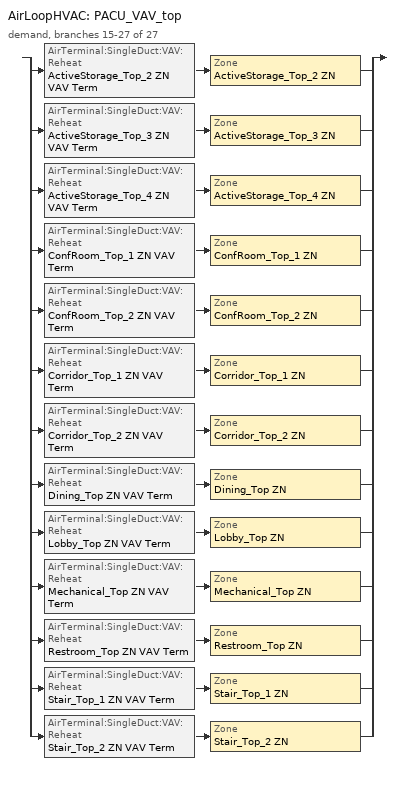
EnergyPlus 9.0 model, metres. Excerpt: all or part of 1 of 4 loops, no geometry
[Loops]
AirLoopHVAC 'PACU_VAV_top'
 demand, branches 15-27 of 27: split
  | AirTerminal:SingleDuct:VAV:Reheat 'ActiveStorage_Top_2 ZN VAV Term' > Zone 'ActiveStorage_Top_2 ZN'
  | AirTerminal:SingleDuct:VAV:Reheat 'ActiveStorage_Top_3 ZN VAV Term' > Zone 'ActiveStorage_Top_3 ZN'
  | AirTerminal:SingleDuct:VAV:Reheat 'ActiveStorage_Top_4 ZN VAV Term' > Zone 'ActiveStorage_Top_4 ZN'
  | AirTerminal:SingleDuct:VAV:Reheat 'ConfRoom_Top_1 ZN VAV Term' > Zone 'ConfRoom_Top_1 ZN'
  | AirTerminal:SingleDuct:VAV:Reheat 'ConfRoom_Top_2 ZN VAV Term' > Zone 'ConfRoom_Top_2 ZN'
  | AirTerminal:SingleDuct:VAV:Reheat 'Corridor_Top_1 ZN VAV Term' > Zone 'Corridor_Top_1 ZN'
  | AirTerminal:SingleDuct:VAV:Reheat 'Corridor_Top_2 ZN VAV Term' > Zone 'Corridor_Top_2 ZN'
  | AirTerminal:SingleDuct:VAV:Reheat 'Dining_Top ZN VAV Term' > Zone 'Dining_Top ZN'
  | AirTerminal:SingleDuct:VAV:Reheat 'Lobby_Top ZN VAV Term' > Zone 'Lobby_Top ZN'
  | AirTerminal:SingleDuct:VAV:Reheat 'Mechanical_Top ZN VAV Term' > Zone 'Mechanical_Top ZN'
  | AirTerminal:SingleDuct:VAV:Reheat 'Restroom_Top ZN VAV Term' > Zone 'Restroom_Top ZN'
  | AirTerminal:SingleDuct:VAV:Reheat 'Stair_Top_1 ZN VAV Term' > Zone 'Stair_Top_1 ZN'
  | AirTerminal:SingleDuct:VAV:Reheat 'Stair_Top_2 ZN VAV Term' > Zone 'Stair_Top_2 ZN'
[DesignSpecification:OutdoorAir] Outdoor Air Method=Sum; Outdoor Air Flow per Zone {m3/s}=0; Outdoor Air Flow Air Changes per Hour {1/hr}=0
Name | Outdoor Air Flow per Person {m3/s-person} | Outdoor Air Flow per Zone Floor Area {m3/s-m2}
MediumOffice - Storage Ventilation; MediumOffice - Conference Ventilation; MediumOffice - Lobby Ventilation | 0.00235973 | 0.0003048
MediumOffice - Corridor Ventilation | 0 | 0.0003048
MediumOffice - Dining Ventilation | 0.00235973 | 0.0006096
MediumOffice - Elec/MechRoom Ventilation; MediumOffice - Restroom Ventilation; MediumOffice - Stair Ventilation | 0 | 0
[DesignSpecification:ZoneAirDistribution] Zone Air Distribution Effectiveness in Cooling Mode=1; Zone Air Distribution Effectiveness in Heating Mode=1
ActiveStorage_Top_2 ZN Design Spec Zone Air Dist; ActiveStorage_Top_3 ZN Design Spec Zone Air Dist; ActiveStorage_Top_4 ZN Design Spec Zone Air Dist; ConfRoom_Top_1 ZN Design Spec Zone Air Dist; ConfRoom_Top_2 ZN Design Spec Zone Air Dist; Corridor_Top_1 ZN Design Spec Zone Air Dist; Corridor_Top_2 ZN Design Spec Zone Air Dist; Dining_Top ZN Design Spec Zone Air Dist; Lobby_Top ZN Design Spec Zone Air Dist; Mechanical_Top ZN Design Spec Zone Air Dist; Restroom_Top ZN Design Spec Zone Air Dist; Stair_Top_1 ZN Design Spec Zone Air Dist; Stair_Top_2 ZN Design Spec Zone Air Dist
[Sizing:Zone] Zone Cooling Design Supply Air Temperature Input Method=SupplyAirTemperature; Zone Cooling Design Supply Air Temperature {C}=12.8; Zone Heating Design Supply Air Temperature Input Method=SupplyAirTemperature; Zone Heating Design Supply Air Temperature {C}=40; Zone Cooling Design Supply Air Humidity Ratio {kgWater/kgDryAir}=0.0085; Zone Heating Design Supply Air Humidity Ratio {kgWater/kgDryAir}=0.008; Cooling Design Air Flow Method=DesignDay; Cooling Design Air Flow Rate {m3/s}=0; Cooling Minimum Air Flow {m3/s}=0; Cooling Minimum Air Flow Fraction=0; Heating Design Air Flow Method=DesignDay; Heating Design Air Flow Rate {m3/s}=0; Account for Dedicated Outdoor Air System=No
Name | Design Specification Outdoor Air Object | Design Specification Zone Air Distribution Object
ActiveStorage_Top_2 ZN | MediumOffice - Storage Ventilation | ActiveStorage_Top_2 ZN Design Spec Zone Air Dist
ActiveStorage_Top_3 ZN | MediumOffice - Storage Ventilation | ActiveStorage_Top_3 ZN Design Spec Zone Air Dist
ActiveStorage_Top_4 ZN | MediumOffice - Storage Ventilation | ActiveStorage_Top_4 ZN Design Spec Zone Air Dist
ConfRoom_Top_1 ZN | MediumOffice - Conference Ventilation | ConfRoom_Top_1 ZN Design Spec Zone Air Dist
ConfRoom_Top_2 ZN | MediumOffice - Conference Ventilation | ConfRoom_Top_2 ZN Design Spec Zone Air Dist
Corridor_Top_1 ZN | MediumOffice - Corridor Ventilation | Corridor_Top_1 ZN Design Spec Zone Air Dist
Corridor_Top_2 ZN | MediumOffice - Corridor Ventilation | Corridor_Top_2 ZN Design Spec Zone Air Dist
Dining_Top ZN | MediumOffice - Dining Ventilation | Dining_Top ZN Design Spec Zone Air Dist
Lobby_Top ZN | MediumOffice - Lobby Ventilation | Lobby_Top ZN Design Spec Zone Air Dist
Mechanical_Top ZN | MediumOffice - Elec/MechRoom Ventilation | Mechanical_Top ZN Design Spec Zone Air Dist
Restroom_Top ZN | MediumOffice - Restroom Ventilation | Restroom_Top ZN Design Spec Zone Air Dist
Stair_Top_1 ZN | MediumOffice - Stair Ventilation | Stair_Top_1 ZN Design Spec Zone Air Dist
Stair_Top_2 ZN | MediumOffice - Stair Ventilation | Stair_Top_2 ZN Design Spec Zone Air Dist
[ZoneControl:Thermostat] Control Type Schedule=Dual Zone Control Type Sched
Name | Zone or ZoneList | Control 1
ActiveStorage_Top_2 ZN Thermostat | ActiveStorage_Top_2 ZN | MediumOffice - Storage Thermostat 10
ActiveStorage_Top_3 ZN Thermostat | ActiveStorage_Top_3 ZN | MediumOffice - Storage Thermostat 11
ActiveStorage_Top_4 ZN Thermostat | ActiveStorage_Top_4 ZN | MediumOffice - Storage Thermostat 12
ConfRoom_Top_1 ZN Thermostat | ConfRoom_Top_1 ZN | MediumOffice - Conference Thermostat 5
ConfRoom_Top_2 ZN Thermostat | ConfRoom_Top_2 ZN | MediumOffice - Conference Thermostat 6
Corridor_Top_1 ZN Thermostat | Corridor_Top_1 ZN | MediumOffice - Corridor Thermostat 5
Corridor_Top_2 ZN Thermostat | Corridor_Top_2 ZN | MediumOffice - Corridor Thermostat 6
Dining_Top ZN Thermostat | Dining_Top ZN | MediumOffice - Dining Thermostat 3
Lobby_Top ZN Thermostat | Lobby_Top ZN | MediumOffice - Lobby Thermostat 3
Mechanical_Top ZN Thermostat | Mechanical_Top ZN | MediumOffice - Elec/MechRoom Thermostat 3
Restroom_Top ZN Thermostat | Restroom_Top ZN | MediumOffice - Restroom Thermostat 3
Stair_Top_1 ZN Thermostat | Stair_Top_1 ZN | MediumOffice - Stair Thermostat 5
Stair_Top_2 ZN Thermostat | Stair_Top_2 ZN | MediumOffice - Stair Thermostat 6
[ThermostatSetpoint:DualSetpoint] Heating Setpoint Temperature Schedule Namee=HTGSETP_SCH_YES_OPTIMUM; Cooling Setpoint Temperature Schedule=CLGSETP_SCH_YES_OPTIMUM
MediumOffice - Storage Thermostat 10; MediumOffice - Storage Thermostat 11; MediumOffice - Storage Thermostat 12; MediumOffice - Conference Thermostat 5; MediumOffice - Conference Thermostat 6; MediumOffice - Corridor Thermostat 5; MediumOffice - Corridor Thermostat 6; MediumOffice - Dining Thermostat 3; MediumOffice - Lobby Thermostat 3; MediumOffice - Elec/MechRoom Thermostat 3; MediumOffice - Restroom Thermostat 3; MediumOffice - Stair Thermostat 5; MediumOffice - Stair Thermostat 6
[AirTerminal:SingleDuct:VAV:Reheat] Availability Schedule=ALWAYS_ON; Maximum Air Flow Rate {m3/s}=Autosize; Zone Minimum Air Flow Input Method=FixedFlowRate; Maximum Hot Water or Steam Flow Rate {m3/s}=Autosize; Minimum Hot Water or Steam Flow Rate {m3/s}=0; Convergence Tolerance=0.001; Damper Heating Action=ReverseWithLimits; Maximum Flow per Zone Floor Area During Reheat {m3/s-m2}=Autocalculate; Maximum Flow Fraction During Reheat=0.5; Maximum Reheat Air Temperature {C}=40
Name | Fixed Minimum Air Flow Rate {m3/s} | Reheat Coil
ActiveStorage_Top_2 ZN VAV Term | 0.028998 | ActiveStorage_Top_2 ZN Rht Coil
ActiveStorage_Top_3 ZN VAV Term | 0.028998 | ActiveStorage_Top_3 ZN Rht Coil
ActiveStorage_Top_4 ZN VAV Term | 0.011916 | ActiveStorage_Top_4 ZN Rht Coil
ConfRoom_Top_1 ZN VAV Term | 0.0643995 | ConfRoom_Top_1 ZN Rht Coil
ConfRoom_Top_2 ZN VAV Term | 0.0643995 | ConfRoom_Top_2 ZN Rht Coil
Corridor_Top_1 ZN VAV Term | 0.033498 | Corridor_Top_1 ZN Rht Coil
Corridor_Top_2 ZN VAV Term | 0.033498 | Corridor_Top_2 ZN Rht Coil
Dining_Top ZN VAV Term | 0.031896 | Dining_Top ZN Rht Coil
Lobby_Top ZN VAV Term | 0.0538935 | Lobby_Top ZN Rht Coil
Mechanical_Top ZN VAV Term | 0.0224145 | Mechanical_Top ZN Rht Coil
Restroom_Top ZN VAV Term | 0 | Restroom_Top ZN Rht Coil
Stair_Top_1 ZN VAV Term | 0.0138195 | Stair_Top_1 ZN Rht Coil
Stair_Top_2 ZN VAV Term | 0.0138195 | Stair_Top_2 ZN Rht Coil
[Zone equipment]
ActiveStorage_Top_2 ZN: ActiveStorage_Top_2 ZN VAV Term
ActiveStorage_Top_3 ZN: ActiveStorage_Top_3 ZN VAV Term
ActiveStorage_Top_4 ZN: ActiveStorage_Top_4 ZN VAV Term
ConfRoom_Top_1 ZN: ConfRoom_Top_1 ZN VAV Term
ConfRoom_Top_2 ZN: ConfRoom_Top_2 ZN VAV Term
Corridor_Top_1 ZN: Corridor_Top_1 ZN VAV Term
Corridor_Top_2 ZN: Corridor_Top_2 ZN VAV Term
Dining_Top ZN: Dining_Top ZN VAV Term
Lobby_Top ZN: Lobby_Top ZN VAV Term
Mechanical_Top ZN: Mechanical_Top ZN VAV Term
Restroom_Top ZN: Restroom_Top ZN VAV Term
Stair_Top_1 ZN: Stair_Top_1 ZN VAV Term
Stair_Top_2 ZN: Stair_Top_2 ZN VAV Term
[Coil:Heating:Electric] Availability Schedule=ALWAYS_ON; Efficiency=1; Nominal Capacity {W}=Autosize
ActiveStorage_Top_2 ZN Rht Coil; ActiveStorage_Top_3 ZN Rht Coil; ActiveStorage_Top_4 ZN Rht Coil; ConfRoom_Top_1 ZN Rht Coil; ConfRoom_Top_2 ZN Rht Coil; Corridor_Top_1 ZN Rht Coil; Corridor_Top_2 ZN Rht Coil; Dining_Top ZN Rht Coil; Lobby_Top ZN Rht Coil; Mechanical_Top ZN Rht Coil; Restroom_Top ZN Rht Coil; Stair_Top_1 ZN Rht Coil; Stair_Top_2 ZN Rht Coil
[Schedule:Compact]
ALWAYS_ON: Through: 12/31, For: AllDays, Until: 24:00, 1
HTGSETP_SCH_YES_OPTIMUM: Through: 12/31, For: WinterDesignDay, Until: 05:00, 15.6, Until: 06:00, 17.6, Until: 07:00, 19.6, Until: 22:00, 21, Until: 24:00, 15.6, For: Weekdays, Until: 05:00, 15.6, Until: 06:00, 17.8, Until: 07:00, 20, Until: 22:00, 21, Until: 24:00, 15.6, For SummerDesignDay, Until: 24:00, 15.6, For: Saturday, Until: 05:00, 15.6, Until: 06:00, 17.8, Until: 07:00, 20, Until: 17:00, 21, Until: 24:00, 15.6, For:Sunday Holidays AllOtherDays, Until: 24:00, 15.6
CLGSETP_SCH_YES_OPTIMUM: Through: 12/31, For: SummerDesignDay, Until: 05:00, 26.7, Until: 06:00, 25.7, Until: 07:00, 25, Until: 22:00, 24, Until: 24:00, 26.7, For: Weekdays, Until: 05:00, 26.7, Until: 06:00, 25.6, Until: 07:00, 25, Until: 22:00, 24, Until: 24:00, 26.7, For: Saturday, Until: 05:00, 26.7, Until: 06:00, 25.7, Until: 07:00, 25, Until: 17:00, 24, Until: 24:00, 26.7, For WinterDesignDay, Until: 24:00, 26.7, For:Sunday Holidays AllOtherDays, Until: 24:00, 26.7
Dual Zone Control Type Sched: Through: 12/31, For: AllDays, Until: 24:00, 4
